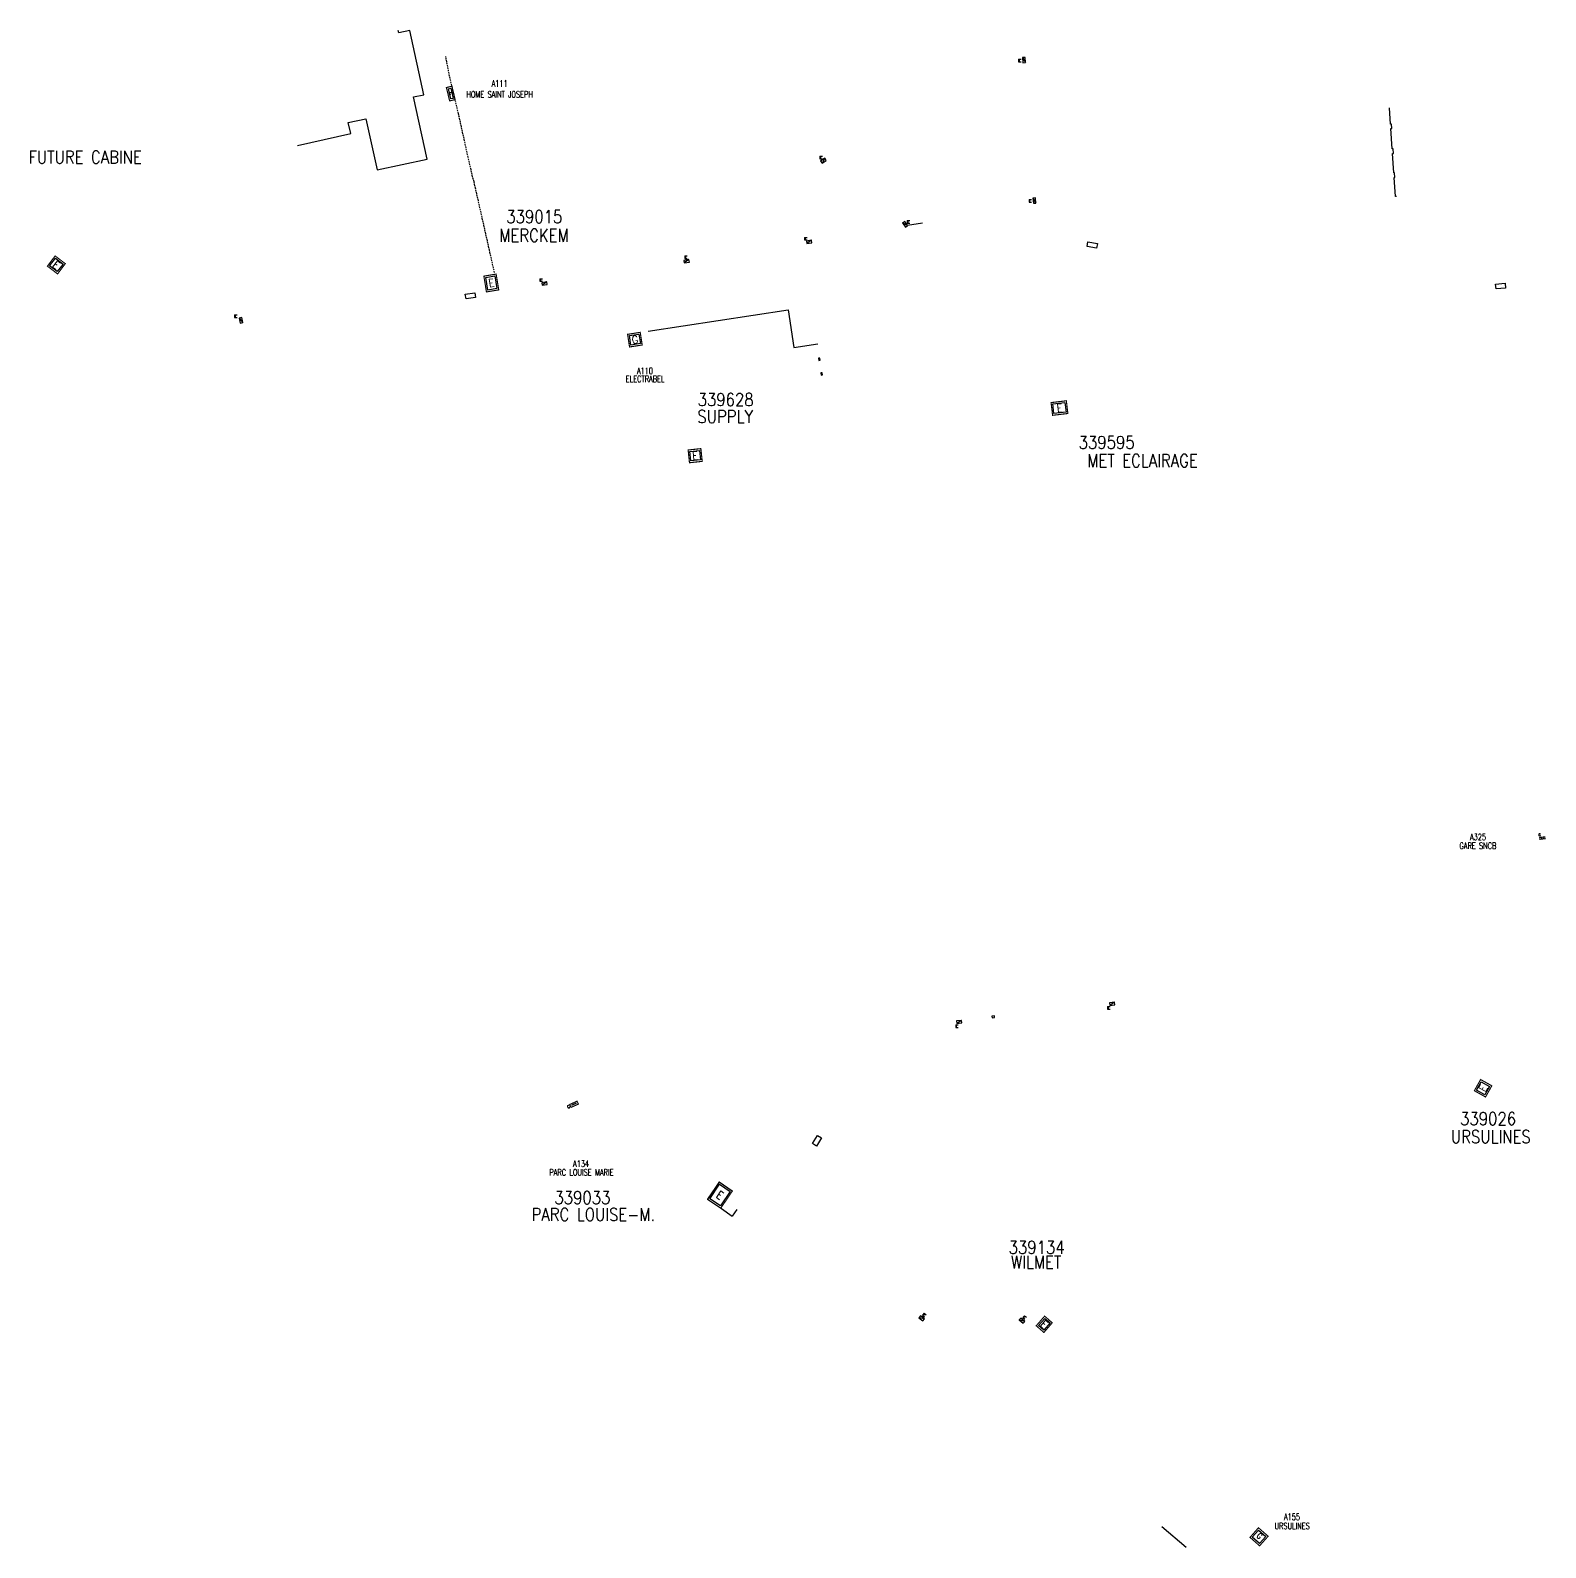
# Model space of a CAD drawing. Header units: millimetres. Extents: x 184032 to 185000, y 127991 to 129000.
# Drawn here: x 184517.6 to 184991, y 128526 to 129000 of the extents above; entities that cross this region are included whole.
import ezdxf
from ezdxf.enums import TextEntityAlignment as Align

# ---------------------------------------------------------------- set-up
doc = ezdxf.new("R2010")
doc.units = ezdxf.units.MM
doc.linetypes.add('DASHED', pattern=[0.75, 0.5, -0.25])
doc.layers.get('0').update_dxf_attribs({"linetype": 'CONTINUOUS'})
for name, color, linetype in [('G_210', 7, 'CONTINUOUS'), ('M_200', 7, 'CONTINUOUS'), ('O_200', 7, 'CONTINUOUS'), ('W0100', 7, 'CONTINUOUS'), ('W0101', 7, 'CONTINUOUS'), ('W0103', 1, 'CONTINUOUS'), ('W0112', 1, 'DASHED'), ('W0420', 7, 'CONTINUOUS'), ('W0430', 7, 'CONTINUOUS')]:
    doc.layers.add(name, color=color, linetype=linetype)
doc.styles.add('M_ROMANS', font='ROMANS.shx', dxfattribs={"width": 0.75})
doc.styles.get("Standard").update_dxf_attribs({"font": 'romans.shx', "width": 0.85})

# ---------------------------------------------------------------- blocks, each defined once
blk = doc.blocks.new('*U54')
at = {"layer": 'M_200', "color": 0, "linetype": 'Continuous', "const_width": 0.35, "flags": 128}
blk.add_lwpolyline([(3.18, 3.98), (3.17, -0.01), (0, 0), (0.01, 3.99)], close=True, dxfattribs=at)
at = {"layer": 'M_200', "color": 0, "linetype": 'Continuous'}
blk.add_lwpolyline([(0.51, 3.48), (2.68, 3.48), (2.67, 0.49), (0.5, 0.5)], close=True, dxfattribs=at)
at = {"layer": 'M_200', "insert": (1.59, 1.99), "char_height": 2.5, "width": 3.1664, "attachment_point": 5, "rotation": 359.8384}
blk.add_mtext('E', dxfattribs=at)
at = {"layer": 'M_200', "color": 0, "linetype": 'Continuous', "width": 0.85}
for tag, p in [('NUM', (2, 17.06)), ('NOM', (2, 10.65))]:
    blk.add_attdef(tag, text='', height=4, dxfattribs=at).set_placement(p, align=Align.MIDDLE)
at = {"layer": 'M_200', "color": 0, "linetype": 'Continuous', "style": 'M_ROMANS', "width": 0.75, "flags": 3}
for tag, p in [('DEF_LEG', (1.87, -2.99)), ('DEF_COUP', (1.87, -5.49)), ('DEF_TYPE', (1.87, -7.99))]:
    blk.add_attdef(tag, text='', height=1.2, dxfattribs=at).set_placement(p, align=Align.MIDDLE)
blk = doc.blocks.new('M_200_59')
at = {"layer": 'M_200', "color": 0, "linetype": 'Continuous', "const_width": 0.35, "flags": 128}
blk.add_lwpolyline([(4, 4), (4, 0), (0, 0), (0, 4)], close=True, dxfattribs=at)
at = {"layer": 'M_200', "color": 0, "linetype": 'Continuous'}
blk.add_lwpolyline([(0.5, 3.5), (3.5, 3.5), (3.5, 0.5), (0.5, 0.5)], close=True, dxfattribs=at)
at = {"layer": 'M_200', "insert": (2, 2), "char_height": 2.5, "width": 4, "attachment_point": 5}
blk.add_mtext('E', dxfattribs=at)
at = {"layer": 'M_200', "color": 0, "linetype": 'Continuous', "width": 0.85}
for tag, p in [('NUM', (2, 17.06)), ('NOM', (2, 10.65))]:
    blk.add_attdef(tag, text='', height=4, dxfattribs=at).set_placement(p, align=Align.MIDDLE)
at = {"layer": 'M_200', "color": 0, "linetype": 'Continuous', "style": 'M_ROMANS', "width": 0.75, "flags": 3}
for tag, p in [('DEF_LEG', (1.87, -2.99)), ('DEF_COUP', (1.87, -5.49)), ('DEF_TYPE', (1.87, -7.99))]:
    blk.add_attdef(tag, text='', height=1.2, dxfattribs=at).set_placement(p, align=Align.MIDDLE)
blk = doc.blocks.new('*U38')
at = {"layer": 'M_200', "color": 0, "linetype": 'Continuous', "const_width": 0.35, "flags": 128}
blk.add_lwpolyline([(4.23, 3.76), (3.99, -0.24), (0, 0), (0.24, 3.99)], close=True, dxfattribs=at)
at = {"layer": 'M_200', "color": 0, "linetype": 'Continuous'}
blk.add_lwpolyline([(0.71, 3.46), (3.7, 3.29), (3.52, 0.29), (0.53, 0.47)], close=True, dxfattribs=at)
at = {"layer": 'M_200', "insert": (2.11, 1.88), "char_height": 2.5, "width": 4, "attachment_point": 5, "rotation": 356.6232}
blk.add_mtext('E', dxfattribs=at)
at = {"layer": 'M_200', "color": 0, "linetype": 'Continuous', "width": 0.85}
for tag, p in [('NUM', (2, 17.06)), ('NOM', (2, 10.65))]:
    blk.add_attdef(tag, text='', height=4, dxfattribs=at).set_placement(p, align=Align.MIDDLE)
at = {"layer": 'M_200', "color": 0, "linetype": 'Continuous', "style": 'M_ROMANS', "width": 0.75, "flags": 3}
for tag, p in [('DEF_LEG', (1.87, -2.99)), ('DEF_COUP', (1.87, -5.49)), ('DEF_TYPE', (1.87, -7.99))]:
    blk.add_attdef(tag, text='', height=1.2, dxfattribs=at).set_placement(p, align=Align.MIDDLE)
blk = doc.blocks.new('*U4')
at = {"layer": 'M_200', "color": 0, "linetype": 'Continuous', "const_width": 0.35, "flags": 128}
blk.add_lwpolyline([(4.8, 4), (4.8, 0), (0, 0), (0, 4)], close=True, dxfattribs=at)
at = {"layer": 'M_200', "color": 0, "linetype": 'Continuous'}
blk.add_lwpolyline([(0.5, 3.5), (4.3, 3.5), (4.3, 0.5), (0.5, 0.5)], close=True, dxfattribs=at)
at = {"layer": 'M_200', "insert": (2.4, 2), "char_height": 2.5, "width": 4.8047, "attachment_point": 5}
blk.add_mtext('E', dxfattribs=at)
at = {"layer": 'M_200', "color": 0, "linetype": 'Continuous', "width": 0.85}
for tag, p in [('NUM', (2, 17.06)), ('NOM', (2, 10.65))]:
    blk.add_attdef(tag, text='', height=4, dxfattribs=at).set_placement(p, align=Align.MIDDLE)
at = {"layer": 'M_200', "color": 0, "linetype": 'Continuous', "style": 'M_ROMANS', "width": 0.75, "flags": 3}
for tag, p in [('DEF_LEG', (1.87, -2.99)), ('DEF_COUP', (1.87, -5.49)), ('DEF_TYPE', (1.87, -7.99))]:
    blk.add_attdef(tag, text='', height=1.2, dxfattribs=at).set_placement(p, align=Align.MIDDLE)
blk = doc.blocks.new('*U55')
at = {"flags": 128}
for points in [[(0.8, 0.8), (-0.8, 0.8)], [(-0.8, 0.8), (-0.8, 0)], [(0.8, 0.8), (-0.8, 0)], [(-0.8, 0), (0.8, 0)], [(-0.4, 2.1), (0.4, 2.1)], [(-0.4, 2.1), (-0.4, 1.3)], [(-0.4, 1.7), (0, 1.7)], [(-0.4, 1.3), (0.4, 1.3)], [(0.8, 0), (0.8, 0.8)]]:
    blk.add_lwpolyline(points, dxfattribs=at)
blk = doc.blocks.new('T430')
at = {"flags": 128}
for points in [[(0.8, 0.8), (-0.8, 0.8)], [(-0.8, 0.8), (-0.8, 0)], [(0.8, 0.8), (-0.8, 0)], [(-0.8, 0), (0.8, 0)], [(-0.4, 2.1), (0.4, 2.1)], [(-0.4, 2.1), (-0.4, 1.3)], [(-0.4, 1.7), (0, 1.7)], [(-0.4, 1.3), (0.4, 1.3)], [(0.8, 0), (0.8, 0.8)]]:
    blk.add_lwpolyline(points, dxfattribs=at)
blk = doc.blocks.new('*U35')
at = {"flags": 128}
for points in [[(0.8, 0.8), (-0.8, 0.8)], [(-0.8, 0.8), (-0.8, 0)], [(0.8, 0.8), (-0.8, 0)], [(-0.8, 0), (0.8, 0)], [(0.8, 0), (0.8, 0.8)], [(-1.17, -0.38), (-1.26, -1.17)], [(-1.26, -1.17), (-0.47, -1.26)], [(-1.22, -0.78), (-0.82, -0.82)], [(-1.17, -0.38), (-0.38, -0.47)]]:
    blk.add_lwpolyline(points, dxfattribs=at)
blk = doc.blocks.new('*U37')
at = {"flags": 128}
for points in [[(0.8, 0.8), (-0.8, 0.8)], [(-0.8, 0.8), (-0.8, 0)], [(0.8, 0.8), (-0.8, 0)], [(-0.8, 0), (0.8, 0)], [(0.8, 0), (0.8, 0.8)], [(-1.58, -0.29), (-1.67, -1.09)], [(-1.67, -1.09), (-0.88, -1.18)], [(-1.62, -0.69), (-1.23, -0.74)], [(-1.58, -0.29), (-0.78, -0.39)]]:
    blk.add_lwpolyline(points, dxfattribs=at)
blk = doc.blocks.new('*U50')
at = {"layer": 'M_200', "color": 0, "linetype": 'Continuous', "const_width": 0.35, "flags": 128}
blk.add_lwpolyline([(5, 6.45), (5, 0), (0, 0), (0, 6.45)], close=True, dxfattribs=at)
at = {"layer": 'M_200', "color": 0, "linetype": 'Continuous'}
blk.add_lwpolyline([(0.5, 5.95), (4.5, 5.95), (4.5, 0.5), (0.5, 0.5)], close=True, dxfattribs=at)
at = {"layer": 'M_200', "insert": (2.5, 3.22), "char_height": 2.5, "width": 4.9966, "attachment_point": 5}
blk.add_mtext('E', dxfattribs=at)
at = {"layer": 'M_200', "color": 0, "linetype": 'Continuous', "width": 0.85}
for tag, p in [('NUM', (2, 17.06)), ('NOM', (2, 10.65))]:
    blk.add_attdef(tag, text='', height=4, dxfattribs=at).set_placement(p, align=Align.MIDDLE)
at = {"layer": 'M_200', "color": 0, "linetype": 'Continuous', "style": 'M_ROMANS', "width": 0.75, "flags": 3}
for tag, p in [('DEF_LEG', (1.87, -2.99)), ('DEF_COUP', (1.87, -5.49)), ('DEF_TYPE', (1.87, -7.99))]:
    blk.add_attdef(tag, text='', height=1.2, dxfattribs=at).set_placement(p, align=Align.MIDDLE)
blk = doc.blocks.new('O_200_01')
at = {"flags": 128}
blk.add_lwpolyline([(-1.5, 0.75), (1.5, 0.75), (1.5, -0.75), (-1.5, -0.75), (-1.5, 0.75)], dxfattribs=at)
at = {"color": 0, "linetype": 'Continuous', "width": 0.75, "flags": 3}
for tag, p in [('DEF_LEG', (0.5, -5)), ('DEF_COUP', (0.5, -7.5)), ('DEF_TYPE', (0.5, -10))]:
    blk.add_attdef(tag, text='', height=1.2, dxfattribs=at).set_placement(p, align=Align.MIDDLE)
blk = doc.blocks.new('*U56')
at = {"layer": 'G_210', "color": 0, "linetype": 'Continuous', "const_width": 0.35, "flags": 128}
blk.add_lwpolyline([(2.73, -3.76), (1, -4.17), (0, 0), (1.73, 0.41)], close=True, dxfattribs=at)
at = {"layer": 'G_210', "color": 0, "linetype": 'Continuous'}
blk.add_lwpolyline([(1.36, -0.19), (2.12, -3.39), (1.37, -3.57), (0.6, -0.37)], close=True, dxfattribs=at)
at = {"layer": 'G_210', "insert": (1.37, -1.82), "char_height": 1.02, "width": 1.7539, "attachment_point": 5, "rotation": 283.4183}
blk.add_mtext('G', dxfattribs=at)
at = {"layer": 'G_210', "color": 0, "linetype": 'Continuous', "width": 0.75}
for tag, height, p in [('NUM', 4, (2, 16)), ('NOM', 4, (2, 11)), ('BCL', 3, (2, 7))]:
    blk.add_attdef(tag, text='', height=height, dxfattribs=at).set_placement(p, align=Align.MIDDLE)
at = {"layer": 'G_210', "color": 0, "linetype": 'Continuous', "width": 0.75, "flags": 3}
for tag, p in [('DEF_LEG', (2.14, -3.11)), ('DEF_COUP', (2.14, -5.61)), ('DEF_TYPE', (2.14, -8.11))]:
    blk.add_attdef(tag, text='', height=1.2, dxfattribs=at).set_placement(p, align=Align.MIDDLE)
blk = doc.blocks.new('*U57')
at = {"layer": 'G_210', "color": 0, "linetype": 'Continuous', "const_width": 0.35, "flags": 128}
blk.add_lwpolyline([(3.33, 4.57), (3.95, 0.62), (0, 0), (-0.62, 3.95)], close=True, dxfattribs=at)
at = {"layer": 'G_210', "color": 0, "linetype": 'Continuous'}
blk.add_lwpolyline([(-0.05, 3.54), (2.92, 4), (3.38, 1.04), (0.42, 0.57)], close=True, dxfattribs=at)
at = {"layer": 'G_210', "insert": (1.67, 2.29), "char_height": 2.5, "width": 4, "attachment_point": 5, "rotation": 8.8988}
blk.add_mtext('G', dxfattribs=at)
at = {"layer": 'G_210', "color": 0, "linetype": 'Continuous', "width": 0.75}
for tag, height, p in [('NUM', 4, (2, 16)), ('NOM', 4, (2, 11)), ('BCL', 3, (2, 7))]:
    blk.add_attdef(tag, text='', height=height, dxfattribs=at).set_placement(p, align=Align.MIDDLE)
at = {"layer": 'G_210', "color": 0, "linetype": 'Continuous', "width": 0.75, "flags": 3}
for tag, p in [('DEF_LEG', (2.14, -3.11)), ('DEF_COUP', (2.14, -5.61)), ('DEF_TYPE', (2.14, -8.11))]:
    blk.add_attdef(tag, text='', height=1.2, dxfattribs=at).set_placement(p, align=Align.MIDDLE)
blk = doc.blocks.new('*U60')
at = {"layer": 'G_210', "color": 0, "linetype": 'Continuous', "const_width": 0.35, "flags": 128}
blk.add_lwpolyline([(1.9, 1.94), (2.31, 1.03), (0, 0), (-0.41, 0.91)], close=True, dxfattribs=at)
at = {"layer": 'G_210', "color": 0, "linetype": 'Continuous'}
blk.add_lwpolyline([(0.25, 0.66), (1.65, 1.28), (1.65, 1.28), (0.25, 0.66)], close=True, dxfattribs=at)
at = {"layer": 'G_210', "insert": (-0.8, 0.19), "char_height": 0.953, "width": 0.3275, "attachment_point": 5, "rotation": 24.0473}
blk.add_mtext('G', dxfattribs=at)
at = {"layer": 'G_210', "color": 0, "linetype": 'Continuous', "width": 0.75}
for tag, height, p in [('NUM', 4, (2, 16)), ('NOM', 4, (2, 11)), ('BCL', 3, (2, 7))]:
    blk.add_attdef(tag, text='', height=height, dxfattribs=at).set_placement(p, align=Align.MIDDLE)
at = {"layer": 'G_210', "color": 0, "linetype": 'Continuous', "width": 0.75, "flags": 3}
for tag, p in [('DEF_LEG', (2.14, -3.11)), ('DEF_COUP', (2.14, -5.61)), ('DEF_TYPE', (2.14, -8.11))]:
    blk.add_attdef(tag, text='', height=1.2, dxfattribs=at).set_placement(p, align=Align.MIDDLE)
blk = doc.blocks.new('*U69')
at = {"layer": 'G_210', "color": 0, "linetype": 'Continuous', "const_width": 0.35, "flags": 128}
blk.add_lwpolyline([(5.65, 0.36), (3, -2.64), (0, 0), (2.64, 3)], close=True, dxfattribs=at)
at = {"layer": 'G_210', "color": 0, "linetype": 'Continuous'}
blk.add_lwpolyline([(2.69, 2.3), (4.94, 0.31), (2.96, -1.94), (0.71, 0.04)], close=True, dxfattribs=at)
at = {"layer": 'G_210', "insert": (2.99, 0.46), "char_height": 1.81, "width": 2.9019, "attachment_point": 5, "rotation": 318.6285}
blk.add_mtext('G', dxfattribs=at)
at = {"layer": 'G_210', "color": 0, "linetype": 'Continuous', "width": 0.75}
for tag, height, p in [('NUM', 4, (2, 16)), ('NOM', 4, (2, 11)), ('BCL', 3, (2, 7))]:
    blk.add_attdef(tag, text='', height=height, dxfattribs=at).set_placement(p, align=Align.MIDDLE)
at = {"layer": 'G_210', "color": 0, "linetype": 'Continuous', "width": 0.75, "flags": 3}
for tag, p in [('DEF_LEG', (2.14, -3.11)), ('DEF_COUP', (2.14, -5.61)), ('DEF_TYPE', (2.14, -8.11))]:
    blk.add_attdef(tag, text='', height=1.2, dxfattribs=at).set_placement(p, align=Align.MIDDLE)
blk = doc.blocks.new('*U74')
at = {"layer": 'G_210', "color": 0, "linetype": 'Continuous', "const_width": 0.35, "flags": 128}
blk.add_lwpolyline([(0.78, -1.52), (0.2, -1.59), (0, 0), (0.58, 0.07)], close=True, dxfattribs=at)
at = {"layer": 'G_210', "color": 0, "linetype": 'Continuous'}
blk.add_lwpolyline([(0.15, -0.49), (0.22, -1.08), (0.63, -1.03), (0.56, -0.43)], close=True, dxfattribs=at)
at = {"layer": 'G_210', "insert": (1.42, 0.12), "char_height": 0.786, "width": 1.2569, "attachment_point": 5, "rotation": 277.0848}
blk.add_mtext('G', dxfattribs=at)
at = {"layer": 'G_210', "color": 0, "linetype": 'Continuous', "width": 0.75}
for tag, height, p in [('NUM', 4, (2, 16)), ('NOM', 4, (2, 11)), ('BCL', 3, (2, 7))]:
    blk.add_attdef(tag, text='', height=height, dxfattribs=at).set_placement(p, align=Align.MIDDLE)
at = {"layer": 'G_210', "color": 0, "linetype": 'Continuous', "width": 0.75, "flags": 3}
for tag, p in [('DEF_LEG', (2.14, -3.11)), ('DEF_COUP', (2.14, -5.61)), ('DEF_TYPE', (2.14, -8.11))]:
    blk.add_attdef(tag, text='', height=1.2, dxfattribs=at).set_placement(p, align=Align.MIDDLE)
blk = doc.blocks.new('*U75')
at = {"layer": 'M_200', "color": 0, "linetype": 'Continuous', "const_width": 0.35, "flags": 128}
blk.add_lwpolyline([(3.89, 5), (3.89, 0), (0, 0), (0, 5)], close=True, dxfattribs=at)
at = {"layer": 'M_200', "color": 0, "linetype": 'Continuous'}
blk.add_lwpolyline([(0.5, 4.5), (3.39, 4.5), (3.39, 0.5), (0.5, 0.5)], close=True, dxfattribs=at)
at = {"layer": 'M_200', "insert": (1.95, 2.5), "char_height": 2.5, "width": 3.8925, "attachment_point": 5}
blk.add_mtext('E', dxfattribs=at)
at = {"layer": 'M_200', "color": 0, "linetype": 'Continuous', "width": 0.85}
for tag, p in [('NUM', (2, 17.06)), ('NOM', (2, 10.65))]:
    blk.add_attdef(tag, text='', height=4, dxfattribs=at).set_placement(p, align=Align.MIDDLE)
at = {"layer": 'M_200', "color": 0, "linetype": 'Continuous', "style": 'M_ROMANS', "width": 0.75, "flags": 3}
for tag, p in [('DEF_LEG', (1.87, -2.99)), ('DEF_COUP', (1.87, -5.49)), ('DEF_TYPE', (1.87, -7.99))]:
    blk.add_attdef(tag, text='', height=1.2, dxfattribs=at).set_placement(p, align=Align.MIDDLE)
blk = doc.blocks.new('*U77')
at = {"flags": 128}
for points in [[(0.8, 0.8), (-0.8, 0.8)], [(-0.8, 0.8), (-0.8, 0)], [(0.8, 0.8), (-0.8, 0)], [(-0.8, 0), (0.8, 0)], [(0.8, 0), (0.8, 0.8)], [(1.36, 2.19), (1.19, 1.4)], [(2.14, 2.02), (1.36, 2.19)], [(1.75, 2.1), (1.66, 1.71)], [(2.14, 2.02), (1.97, 1.23)]]:
    blk.add_lwpolyline(points, dxfattribs=at)
blk = doc.blocks.new('*U78')
at = {"flags": 128}
for points in [[(-1.2, 2.16), (-1.32, 1.37)], [(-1.32, 1.37), (-0.53, 1.24)], [(-1.26, 1.76), (-0.86, 1.7)], [(-1.2, 2.16), (-0.41, 2.03)], [(0.8, 0.8), (-0.8, 0.8)], [(-0.8, 0.8), (-0.8, 0)], [(0.8, 0.8), (-0.8, 0)], [(-0.8, 0), (0.8, 0)], [(0.8, 0), (0.8, 0.8)]]:
    blk.add_lwpolyline(points, dxfattribs=at)
blk = doc.blocks.new('*U79')
at = {"flags": 128}
for points in [[(-1.24, 2.02), (-1.37, 1.23)], [(-1.37, 1.23), (-0.58, 1.11)], [(-1.31, 1.63), (-0.91, 1.57)], [(-1.24, 2.02), (-0.45, 1.9)], [(0.8, 0.8), (-0.8, 0.8)], [(-0.8, 0.8), (-0.8, 0)], [(0.8, 0.8), (-0.8, 0)], [(-0.8, 0), (0.8, 0)], [(0.8, 0), (0.8, 0.8)]]:
    blk.add_lwpolyline(points, dxfattribs=at)
blk = doc.blocks.new('*U80')
at = {"flags": 128}
for points in [[(0.8, 0.8), (-0.8, 0.8)], [(-0.8, 0.8), (-0.8, 0)], [(0.8, 0.8), (-0.8, 0)], [(-0.8, 0), (0.8, 0)], [(-0.1, 2.26), (-0.56, 1.6)], [(-0.56, 1.6), (0.1, 1.14)], [(-0.33, 1.93), (0, 1.7)], [(-0.1, 2.26), (0.56, 1.8)], [(0.8, 0), (0.8, 0.8)]]:
    blk.add_lwpolyline(points, dxfattribs=at)
blk = doc.blocks.new('*U81')
at = {"flags": 128}
for points in [[(0.8, 0.8), (-0.8, 0.8)], [(-0.8, 0.8), (-0.8, 0)], [(0.8, 0.8), (-0.8, 0)], [(-0.8, 0), (0.8, 0)], [(-0.56, 1.59), (-0.11, 2.26)], [(-0.56, 1.59), (0.11, 1.14)], [(-0.22, 1.37), (0, 1.7)], [(0.11, 1.14), (0.56, 1.81)], [(0.8, 0), (0.8, 0.8)]]:
    blk.add_lwpolyline(points, dxfattribs=at)
blk = doc.blocks.new('*U82')
at = {"flags": 128}
for points in [[(0.8, 0.8), (-0.8, 0.8)], [(-0.8, 0.8), (-0.8, 0)], [(0.8, 0.8), (-0.8, 0)], [(-0.8, 0), (0.8, 0)], [(-0.37, 2.13), (-0.43, 1.33)], [(0.43, 2.07), (-0.37, 2.13)], [(0.03, 2.1), (0, 1.7)], [(0.43, 2.07), (0.37, 1.27)], [(0.8, 0), (0.8, 0.8)]]:
    blk.add_lwpolyline(points, dxfattribs=at)
blk = doc.blocks.new('*U83')
at = {"flags": 128}
for points in [[(0.8, 0.8), (-0.8, 0.8)], [(-0.8, 0.8), (-0.8, 0)], [(0.8, 0.8), (-0.8, 0)], [(-0.8, 0), (0.8, 0)], [(-0.37, 2.13), (-0.43, 1.33)], [(0.43, 2.07), (-0.37, 2.13)], [(0.03, 2.1), (0, 1.7)], [(0.43, 2.07), (0.37, 1.27)], [(0.8, 0), (0.8, 0.8)]]:
    blk.add_lwpolyline(points, dxfattribs=at)
blk = doc.blocks.new('*U84')
at = {"flags": 128}
for points in [[(0.8, 0.8), (-0.8, 0.8)], [(-0.8, 0.8), (-0.8, 0)], [(0.8, 0.8), (-0.8, 0)], [(-0.8, 0), (0.8, 0)], [(-0.33, 2.16), (-0.46, 1.37)], [(-0.46, 1.37), (0.33, 1.24)], [(-0.4, 1.76), (0, 1.7)], [(-0.33, 2.16), (0.46, 2.03)], [(0.8, 0), (0.8, 0.8)]]:
    blk.add_lwpolyline(points, dxfattribs=at)

msp = doc.modelspace()

# ---------------------------------------------------------------- linework, layer by layer
at = {"layer": 'W0100', "color": 252}
for points in [[(184601.1, 128964.02), (184617.69, 128967.75), (184616.93, 128971.2), (184616.93, 128971.24), (184622.38, 128972.38), (184625.93, 128956.45), (184641.55, 128959.8), (184637.29, 128979.28), (184640.56, 128979.9), (184636.19, 129000)], [(184636.14, 129000), (184632.69, 128999.25), (184632.53, 129000)], [(184710.66, 128906.05), (184710.66, 128906.05), (184710.66, 128906.05), (184710.66, 128906.05), (184710.66, 128906.05), (184754.31, 128912.69), (184756.1, 128900.91), (184763.57, 128902.05)], [(184878.65, 128525.97), (184871.11, 128532.51)]]:
    msp.add_lwpolyline(points, dxfattribs=at)
at = {"layer": 'W0100', "color": 252, "flags": 128}
for points in [[(184944.35, 128948.1), (184944.03, 128948.08), (184943.62, 128954.01), (184943.9, 128954.02), (184943.8, 128955.46), (184943.53, 128955.44), (184943.15, 128961.48), (184943.39, 128961.5), (184943.3, 128962.99), (184943.02, 128962.97), (184942.61, 128969.29), (184942.89, 128969.3), (184942.8, 128970.73), (184942.51, 128970.71), (184942.17, 128975.84)], [(184796.27, 128939.71), (184791.66, 128938.99), (184791.28, 128939.56)], [(184738.28, 128631.57), (184736.86, 128629.58)]]:
    msp.add_lwpolyline(points, dxfattribs=at)
at = {"layer": 'W0101', "color": 252, "flags": 128}
for points in [[(184763.94, 128896.86), (184764.38, 128896.93), (184764.27, 128897.63), (184763.83, 128897.56), (184763.93, 128896.89)], [(184764.66, 128892.26), (184765.1, 128892.33), (184764.99, 128893.03), (184764.55, 128892.96), (184764.66, 128892.26)]]:
    msp.add_lwpolyline(points, dxfattribs=at)
at = {"layer": 'W0103', "color": 252, "flags": 128}
msp.add_lwpolyline([(184736.9, 128637.36), (184736.9, 128637.36), (184732.77, 128640.17), (184729.15, 128634.83), (184733.52, 128631.93), (184736.86, 128629.58)], dxfattribs=at)
at = {"layer": 'W0112', "color": 252, "linetype": 'DASHED'}
msp.add_lwpolyline([(184662.62, 128924.31), (184661.04, 128931.31), (184658.74, 128941.6), (184656.67, 128950.72), (184656.25, 128952.7), (184656.06, 128953.56), (184655.95, 128953.55), (184654.39, 128960.34), (184651.36, 128973.98), (184648.73, 128985), (184647.37, 128991.85)], dxfattribs=at)
at = {"layer": 'W0420', "color": 252, "flags": 128}
msp.add_lwpolyline([(184818.04, 128691.48), (184818.85, 128691.58), (184818.79, 128692.07), (184817.98, 128691.98), (184818.04, 128691.48)], dxfattribs=at)

# ---------------------------------------------------------------- block references
at = {"layer": 'G_210', "ltscale": 0.5}
ref = msp.add_blockref('*U56', (184647.59, 128982.13), dxfattribs=at)
ref.add_attrib('NUM', 'A111', dxfattribs={"color": 0, "linetype": 'Continuous', "height": 2, "width": 0.75}).set_placement((184664.2, 128983.39), align=Align.MIDDLE)
ref.add_attrib('NOM', 'HOME SAINT JOSEPH', dxfattribs={"color": 0, "linetype": 'Continuous', "height": 2, "width": 0.75}).set_placement((184664.2, 128979.99), align=Align.MIDDLE)
ref = msp.add_blockref('*U57', (184704.8, 128901.08), dxfattribs=at)
ref.add_attrib('NUM', 'A110', dxfattribs={"color": 0, "linetype": 'Continuous', "height": 2, "width": 0.75}).set_placement((184709.6, 128893.61), align=Align.MIDDLE)
ref.add_attrib('NOM', 'ELECTRABEL', dxfattribs={"color": 0, "linetype": 'Continuous', "height": 2, "width": 0.75}).set_placement((184709.67, 128891.11), align=Align.MIDDLE)
ref = msp.add_blockref('*U74', (184989.18, 128747.26), dxfattribs=dict(at, rotation=89.87907918587774))
ref.add_attrib('NUM', 'A325', dxfattribs={"color": 0, "linetype": 'Continuous', "height": 2, "width": 0.75}).set_placement((184969.84, 128747.99), align=Align.MIDDLE)
ref.add_attrib('NOM', 'GARE SNCB', dxfattribs={"color": 0, "linetype": 'Continuous', "height": 2, "width": 0.75}).set_placement((184969.81, 128745.24), align=Align.MIDDLE)
at = {"layer": 'G_210'}
ref = msp.add_blockref('*U60', (184686.5, 128663.51), dxfattribs=at)
ref.add_attrib('NUM', 'A134', dxfattribs={"color": 0, "linetype": 'Continuous', "height": 2, "width": 0.75}).set_placement((184689.65, 128645.9), align=Align.MIDDLE)
ref.add_attrib('NOM', 'PARC LOUISE MARIE', dxfattribs={"color": 0, "linetype": 'Continuous', "height": 2, "width": 0.75}).set_placement((184689.77, 128643.2), align=Align.MIDDLE)
at = {"layer": 'G_210', "ltscale": 0.5}
ref = msp.add_blockref('*U69', (184898.62, 128529.18), dxfattribs=at)
ref.add_attrib('NUM', 'A155', dxfattribs={"color": 0, "linetype": 'Continuous', "height": 2, "width": 0.75}).set_placement((184911.73, 128535.59), align=Align.MIDDLE)
ref.add_attrib('NOM', 'URSULINES', dxfattribs={"color": 0, "linetype": 'Continuous', "height": 2, "width": 0.75}).set_placement((184911.8, 128532.75), align=Align.MIDDLE)
at = {"layer": 'M_200', "ltscale": 0.5}
ref = msp.add_blockref('M_200_59', (184522.94, 128926.33), dxfattribs=dict(at, rotation=322.8107143139212))
ref.add_attrib('NOM', 'FUTURE CABINE', dxfattribs={"color": 0, "linetype": 'Continuous', "height": 4, "width": 0.85}).set_placement((184534.74, 128960.38), align=Align.MIDDLE)
ref = msp.add_blockref('*U75', (184660.1, 128918.28), dxfattribs=dict(at, rotation=9.375448523780063))
ref.add_attrib('NUM', '339015', dxfattribs={"color": 0, "linetype": 'Continuous', "height": 4, "width": 0.85}).set_placement((184675.04, 128941.78), align=Align.MIDDLE)
ref.add_attrib('NOM', 'MERCKEM', dxfattribs={"color": 0, "linetype": 'Continuous', "height": 4, "width": 0.85}).set_placement((184674.95, 128935.94), align=Align.MIDDLE)
at = {"layer": 'M_200'}
ref = msp.add_blockref('*U38', (184723.52, 128864.92), dxfattribs=dict(at, rotation=9.45590653870737))
ref.add_attrib('NUM', '339628', dxfattribs={"color": 0, "linetype": 'Continuous', "height": 4, "width": 0.85}).set_placement((184734.82, 128884.64), align=Align.MIDDLE)
ref.add_attrib('NOM', 'SUPPLY', dxfattribs={"color": 0, "linetype": 'Continuous', "height": 4, "width": 0.85}).set_placement((184734.65, 128879.34), align=Align.MIDDLE)
ref = msp.add_blockref('*U4', (184836.95, 128879.73), dxfattribs=dict(at, rotation=6.773802838058639))
ref.add_attrib('NUM', '339595', dxfattribs={"color": 0, "linetype": 'Continuous', "height": 4, "width": 0.85}).set_placement((184853.83, 128871.26), align=Align.MIDDLE)
ref.add_attrib('NOM', 'MET ECLAIRAGE', dxfattribs={"color": 0, "linetype": 'Continuous', "height": 4, "width": 0.85}).set_placement((184865.03, 128865.57), align=Align.MIDDLE)
ref = msp.add_blockref('M_200_59', (184972.19, 128666.77), dxfattribs=dict(at, rotation=60.68671940659694))
ref.add_attrib('NUM', '339026', dxfattribs={"color": 0, "linetype": 'Continuous', "height": 4, "width": 0.85}).set_placement((184972.99, 128659.97), align=Align.MIDDLE)
ref.add_attrib('NOM', 'URSULINES', dxfattribs={"color": 0, "linetype": 'Continuous', "height": 4, "width": 0.85}).set_placement((184973.84, 128654.36), align=Align.MIDDLE)
ref = msp.add_blockref('*U50', (184729.15, 128634.83), dxfattribs=dict(at, rotation=325.9053408014444))
ref.add_attrib('NUM', '339033', dxfattribs={"color": 0, "linetype": 'Continuous', "height": 4, "width": 0.85}).set_placement((184690.08, 128635.33), align=Align.MIDDLE)
ref.add_attrib('NOM', 'PARC LOUISE-M.', dxfattribs={"color": 0, "linetype": 'Continuous', "height": 4, "width": 0.85}).set_placement((184693.5, 128630.05), align=Align.MIDDLE)
ref = msp.add_blockref('*U54', (184831.84, 128595.28), dxfattribs=dict(at, rotation=319.2496131566982))
ref.add_attrib('NUM', '339134', dxfattribs={"color": 0, "linetype": 'Continuous', "height": 4, "width": 0.85}).set_placement((184831.96, 128619.79), align=Align.MIDDLE)
ref.add_attrib('NOM', 'WILMET', dxfattribs={"color": 0, "linetype": 'Continuous', "height": 4, "width": 0.85}).set_placement((184831.81, 128615.19), align=Align.MIDDLE)
at = {"layer": 'O_200'}
for p, rotation in [((184849.32, 128932.97), 349.7196155021364), ((184655.08, 128917.06), 9.236241793472919), ((184976.91, 128920.09), 5.029510207963003), ((184763.38, 128653.08), 58.0569288516)]:
    msp.add_blockref('O_200_01', p, dxfattribs=dict(at, rotation=rotation))
at = {"layer": 'W0430'}
for name, p, rotation in [('*U83', (184828.42, 128990.74), 94.37473596088522), ('*U80', (184765.6, 128958.92), 35.12792668528122), ('*U82', (184831.68, 128946.83), 94.15862208682476), ('*U81', (184790.55, 128939.21), 303.9044642810687), ('*U79', (184760.99, 128933.51), 9.044101623975411), ('*U84', (184722.7, 128927.47), 8.812764927186887), ('*U78', (184678.32, 128920.47), 8.91329013072692), ('*U77', (184583.82, 128909.46), 102.1941495165923), ('*U37', (184855.62, 128695.49), 7.010532551726543), ('*U35', (184807.8, 128689.8), 6.462898084601978), ('T430', (184795.82, 128597.31), 321.0570432666635), ('*U55', (184827.1, 128596.58), 319.7656124579881)]:
    msp.add_blockref(name, p, dxfattribs=dict(at, rotation=rotation))

doc.saveas('drawing.dxf')
